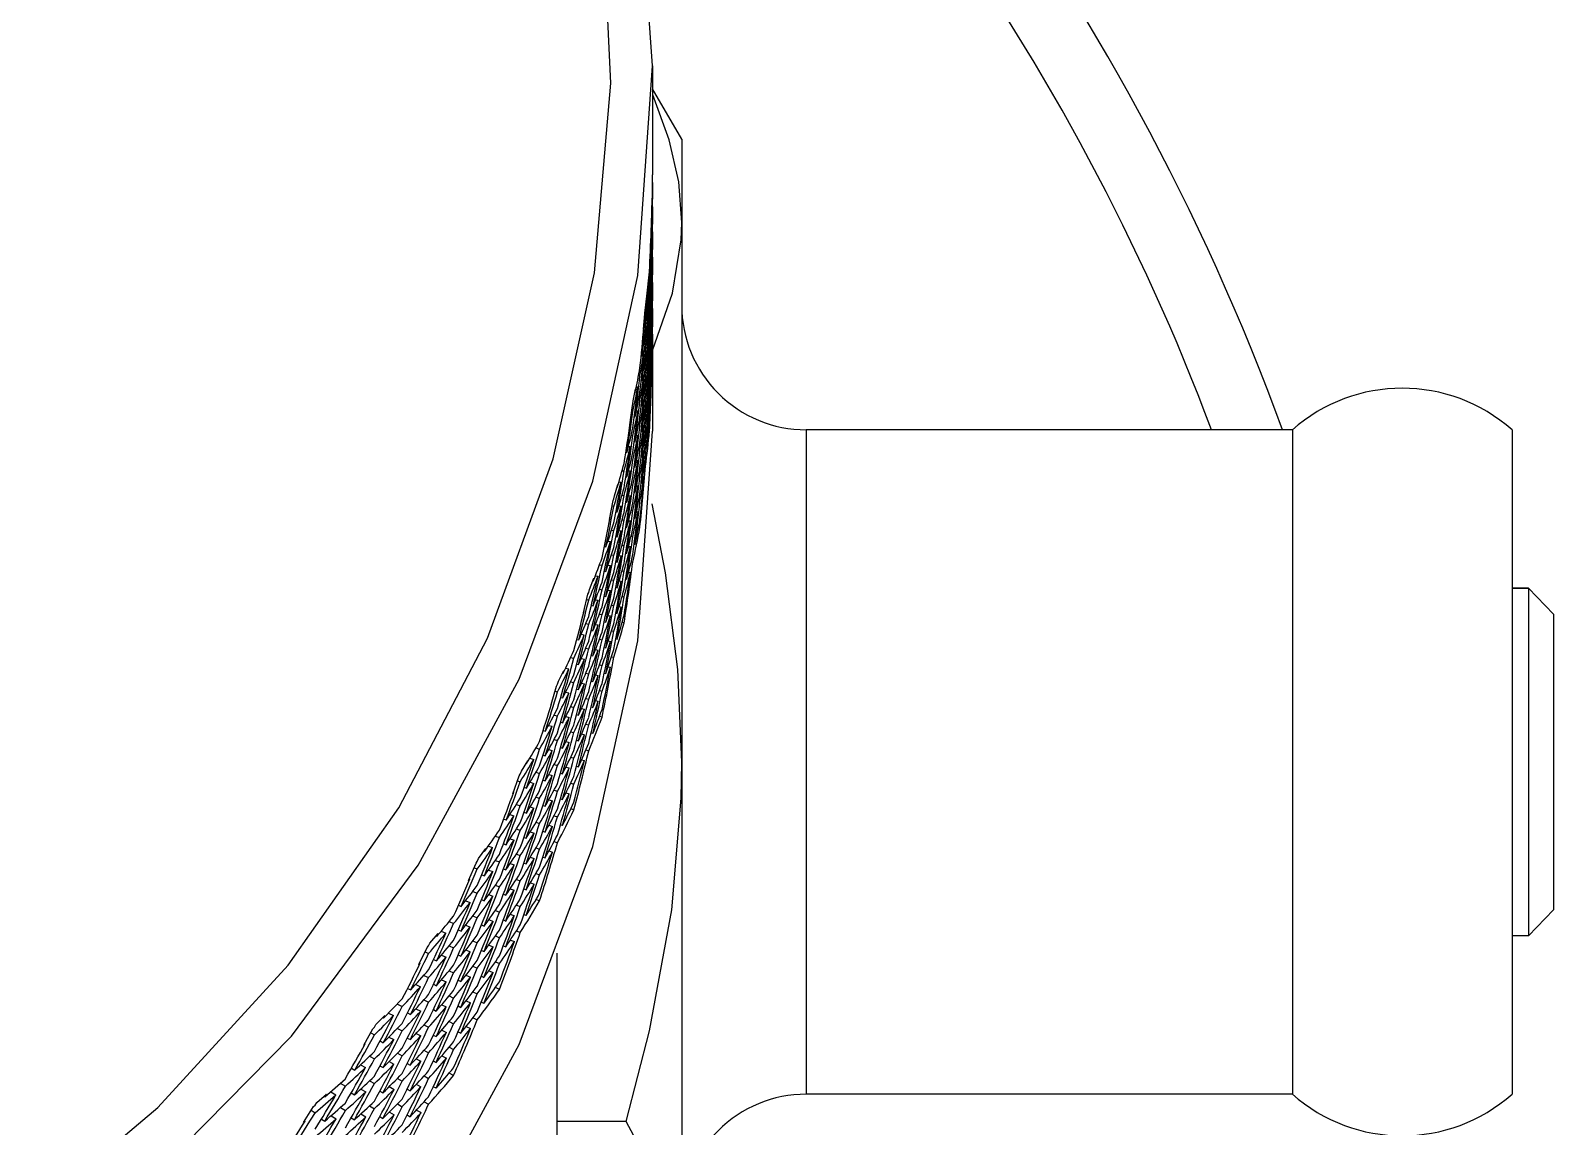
# Model space of a CAD drawing. Extents: x 0 to 420, y 0 to 297.
# Drawn here: x 361.456 to 362.475, y 256.504 to 257.237 of the extents above; entities that cross this region are included whole.
import ezdxf

# ---------------------------------------------------------------- set-up
doc = ezdxf.new("R2010")
doc.units = 0
doc.layers.get('0').update_dxf_attribs({"linetype": 'CONTINUOUS'})

msp = doc.modelspace()

# ---------------------------------------------------------------- linework, layer by layer
at = {"color": 7}
for p, q in [((361.872131, 257.213318), (361.872131, 257.140228)), ((361.891602, 257.164185), (361.872131, 257.197876)), ((361.891602, 257.164185), (361.891602, 257.108368)), ((361.872131, 257.135162), (361.872131, 257.137695)), ((361.872131, 257.135162), (361.872131, 257.123962)), ((361.871674, 257.117981), (361.871948, 257.125824)), ((361.871887, 257.123688), (361.871948, 257.125824)), ((361.872131, 257.118866), (361.872131, 257.121429)), ((361.871155, 257.101685), (361.871552, 257.114624)), ((361.871613, 257.110809), (361.87146, 257.110779)), ((361.871552, 257.114624), (361.871613, 257.115875)), ((361.871613, 257.115875), (361.871674, 257.117981)), ((361.872131, 257.118866), (361.872131, 257.10733)), ((361.871155, 257.101685), (361.871216, 257.102997)), ((361.872131, 257.102234), (361.872131, 257.104797)), ((361.872131, 257.102234), (361.872131, 257.090393)), ((361.891602, 257.108368), (361.891602, 256.947296)), ((361.872131, 257.085327), (361.872131, 257.08786)), ((361.872131, 257.085327), (361.872131, 257.073303)), ((361.872131, 257.068207), (361.872131, 257.07074)), ((361.867523, 257.053406), (361.868469, 257.061218)), ((361.868317, 257.059082), (361.868225, 257.059082)), ((361.868317, 257.059082), (361.868469, 257.061218)), ((361.868744, 257.062805), (361.869293, 257.062836)), ((361.872131, 257.068207), (361.872131, 257.05603)), ((361.866089, 257.03717), (361.867188, 257.050049)), ((361.867188, 257.050049), (361.867371, 257.051331)), ((361.867371, 257.051331), (361.867523, 257.053406)), ((361.872131, 257.050934), (361.872131, 257.053497)), ((361.872131, 257.050934), (361.872131, 257.038696)), ((361.866089, 257.03717), (361.866302, 257.038452)), ((361.866302, 257.038452), (361.866211, 257.038452)), ((361.867371, 257.046234), (361.866882, 257.046234)), ((361.868774, 257.046753), (361.869324, 257.046783)), ((361.866669, 257.030151), (361.867371, 257.030151)), ((361.868774, 257.030334), (361.869324, 257.030334)), ((361.872131, 257.03363), (361.872131, 257.036835)), ((361.872131, 257.03363), (361.872131, 256.968872)), ((361.86554, 257.022644), (361.866333, 257.022644)), ((361.871887, 257.021973), (361.871765, 257.021973)), ((361.866669, 257.013672), (361.867371, 257.013672)), ((361.868805, 257.01355), (361.869324, 257.01355)), ((361.861267, 256.998505), (361.862274, 256.998505)), ((361.862732, 257.006104), (361.863647, 257.006073)), ((361.86557, 257.006378), (361.866333, 257.006378)), ((361.858887, 256.987152), (361.859161, 256.989227)), ((361.859161, 256.989227), (361.860779, 256.996948)), ((361.860535, 256.994812), (361.860352, 256.994843)), ((361.860535, 256.994812), (361.860779, 256.996948)), ((361.862732, 256.989838), (361.863647, 256.989807)), ((361.865601, 256.989777), (361.866364, 256.989746)), ((361.866669, 256.996918), (361.867371, 256.996887)), ((361.856842, 256.973114), (361.858612, 256.985901)), ((361.858887, 256.982056), (361.858093, 256.982086)), ((361.858612, 256.985901), (361.858887, 256.987152)), ((361.859863, 256.978516), (361.860474, 256.978485)), ((361.861298, 256.982483), (361.862305, 256.982422)), ((361.866669, 256.979889), (361.867371, 256.979858)), ((361.856842, 256.973114), (361.857147, 256.974365)), ((361.857147, 256.974365), (361.857025, 256.974396)), ((361.862732, 256.973206), (361.863647, 256.973145)), ((361.865601, 256.9729), (361.866364, 256.972839)), ((361.870026, 256.968964), (361.869537, 256.968994)), ((361.974915, 256.969757), (361.974915, 256.552521)), ((362.300171, 256.969757), (361.974915, 256.969757)), ((362.300171, 256.969757), (362.300171, 256.552521)), ((362.447144, 256.969757), (362.447144, 256.552521)), ((361.855988, 256.958618), (361.857178, 256.958527)), ((361.857758, 256.966034), (361.858887, 256.965973)), ((361.859833, 256.961853), (361.860443, 256.961792)), ((361.861328, 256.966034), (361.862305, 256.965973)), ((361.866669, 256.962708), (361.867371, 256.962677)), ((361.868256, 256.957367), (361.867889, 256.957397)), ((361.854248, 256.954834), (361.855011, 256.954773)), ((361.857758, 256.949585), (361.858887, 256.949493)), ((361.861359, 256.94928), (361.862335, 256.949219)), ((361.862732, 256.956329), (361.863647, 256.956238)), ((361.865601, 256.95578), (361.866394, 256.955719)), ((361.891602, 256.947296), (361.891602, 256.747528)), ((361.851715, 256.942322), (361.853058, 256.9422)), ((361.854218, 256.938324), (361.85498, 256.938263)), ((361.856018, 256.942383), (361.857208, 256.942261)), ((361.859802, 256.944916), (361.860443, 256.944855)), ((361.862732, 256.939209), (361.863647, 256.939117)), ((361.865601, 256.938538), (361.866394, 256.938477)), ((361.866669, 256.945435), (361.867371, 256.945374)), ((361.846588, 256.925659), (361.848877, 256.933258)), ((361.848511, 256.931183), (361.848267, 256.931213)), ((361.848511, 256.931183), (361.848877, 256.933258)), ((361.849609, 256.934845), (361.851013, 256.934723)), ((361.857727, 256.932831), (361.858887, 256.932709)), ((361.859802, 256.927795), (361.860413, 256.927734)), ((361.861359, 256.932281), (361.862366, 256.93219)), ((361.843384, 256.909729), (361.845825, 256.922394)), ((361.846222, 256.918518), (361.845123, 256.91864)), ((361.845825, 256.922394), (361.846222, 256.923615)), ((361.846222, 256.923615), (361.846588, 256.925659)), ((361.84964, 256.918793), (361.851074, 256.91864)), ((361.851715, 256.926056), (361.853058, 256.925903)), ((361.854187, 256.921539), (361.85495, 256.921448)), ((361.856049, 256.925781), (361.857239, 256.925659)), ((361.862732, 256.921967), (361.863647, 256.921875)), ((361.843384, 256.909729), (361.843781, 256.91098)), ((361.843781, 256.91098), (361.843628, 256.91098)), ((361.847565, 256.914948), (361.84845, 256.914825)), ((361.851715, 256.909424), (361.853058, 256.909271)), ((361.856049, 256.908875), (361.857269, 256.908752)), ((361.857727, 256.915833), (361.858887, 256.91568)), ((361.859772, 256.910522), (361.860413, 256.910461)), ((361.861359, 256.9151), (361.862366, 256.914978)), ((361.844635, 256.902618), (361.846222, 256.902435)), ((361.847534, 256.898285), (361.848419, 256.898163)), ((361.84967, 256.902374), (361.851105, 256.902191)), ((361.854156, 256.90451), (361.854919, 256.904388)), ((361.857727, 256.898651), (361.858887, 256.898499)), ((361.863647, 256.904541), (361.862732, 256.904663)), ((361.839905, 256.891693), (361.840912, 256.891541)), ((361.842224, 256.895355), (361.843842, 256.895142)), ((361.844635, 256.8862), (361.846222, 256.885956)), ((361.849701, 256.88562), (361.851135, 256.885437)), ((361.851715, 256.892548), (361.853058, 256.892365)), ((361.854156, 256.887299), (361.854889, 256.887177)), ((361.856079, 256.891785), (361.857269, 256.891632)), ((361.860382, 256.893097), (361.859772, 256.893188)), ((361.836548, 256.879364), (361.838318, 256.879089)), ((361.839844, 256.875183), (361.840851, 256.875)), ((361.842285, 256.879089), (361.843903, 256.878876)), ((361.847504, 256.881348), (361.848389, 256.881226)), ((361.851715, 256.875458), (361.853058, 256.875244)), ((361.857758, 256.881348), (361.858887, 256.881195)), ((361.829865, 256.863007), (361.832825, 256.870453)), ((361.832367, 256.868378), (361.832062, 256.868439)), ((361.832367, 256.868378), (361.832825, 256.870453)), ((361.833771, 256.87204), (361.835602, 256.871735)), ((361.844635, 256.869446), (361.846222, 256.869171)), ((361.849731, 256.868622), (361.851135, 256.868408)), ((361.854126, 256.869995), (361.854889, 256.869873)), ((361.856079, 256.874542), (361.8573, 256.874359)), ((361.825806, 256.84729), (361.828888, 256.859772)), ((361.828003, 256.85614), (361.829376, 256.855896)), ((361.828888, 256.859772), (361.829376, 256.860992)), ((361.829376, 256.860992), (361.829865, 256.863007)), ((361.833832, 256.855988), (361.835663, 256.855682)), ((361.836548, 256.863098), (361.838318, 256.862793)), ((361.839813, 256.858398), (361.84082, 256.858215)), ((361.842316, 256.862518), (361.843933, 256.862244)), ((361.847473, 256.864227), (361.848358, 256.864075)), ((361.851715, 256.858215), (361.853058, 256.858002)), ((362.458252, 256.863708), (362.447144, 256.863708)), ((362.447144, 256.863708), (362.458252, 256.863708)), ((362.474915, 256.846497), (362.458252, 256.863708)), ((362.458252, 256.863708), (362.458252, 256.80481)), ((362.474915, 256.846497), (362.458252, 256.863708)), ((361.825806, 256.84729), (361.826324, 256.848511)), ((361.826324, 256.848511), (361.826111, 256.848541)), ((361.831146, 256.852264), (361.832275, 256.852051)), ((361.836548, 256.846497), (361.838318, 256.846161)), ((361.842346, 256.845612), (361.843964, 256.845337)), ((361.844635, 256.852448), (361.846222, 256.852173)), ((361.847473, 256.846985), (361.848328, 256.846802)), ((361.849731, 256.85144), (361.851166, 256.851196)), ((362.474915, 256.846497), (362.474915, 256.796814)), ((361.827423, 256.840179), (361.829376, 256.839813)), ((361.831085, 256.835602), (361.832214, 256.835388)), ((361.833893, 256.839569), (361.835724, 256.839233)), ((361.839783, 256.84137), (361.84079, 256.841156)), ((361.844635, 256.835266), (361.846222, 256.834961)), ((361.853058, 256.840668), (361.851715, 256.840912)), ((361.821442, 256.829559), (361.822693, 256.829285)), ((361.824371, 256.833069), (361.826385, 256.832672)), ((361.836548, 256.82962), (361.838318, 256.829254)), ((361.842377, 256.828522), (361.843994, 256.828217)), ((361.848328, 256.829468), (361.847473, 256.829651)), ((361.817291, 256.817474), (361.819427, 256.817017)), ((361.824432, 256.816833), (361.826447, 256.816406)), ((361.827423, 256.82373), (361.829376, 256.823334)), ((361.831055, 256.818695), (361.832184, 256.818451)), ((361.833923, 256.822815), (361.835754, 256.822449)), ((361.839752, 256.824158), (361.840759, 256.823944)), ((361.844666, 256.817993), (361.846222, 256.817657)), ((361.809082, 256.801514), (361.812683, 256.808746)), ((361.812103, 256.806732), (361.811737, 256.806793)), ((361.812103, 256.806732), (361.812683, 256.808746)), ((361.813873, 256.810333), (361.816101, 256.809845)), ((361.821381, 256.813049), (361.822632, 256.812744)), ((361.827423, 256.807007), (361.829376, 256.806549)), ((361.833954, 256.805817), (361.835785, 256.80542)), ((361.836548, 256.812531), (361.838318, 256.812134)), ((361.839752, 256.806854), (361.840729, 256.806641)), ((361.842377, 256.811279), (361.843994, 256.810944)), ((362.458252, 256.80481), (362.458252, 256.631348)), ((361.804138, 256.786072), (361.807892, 256.79834)), ((361.806824, 256.79483), (361.808502, 256.794434)), ((361.807892, 256.79834), (361.808502, 256.79953)), ((361.808502, 256.79953), (361.809082, 256.801514)), ((361.813965, 256.794312), (361.816162, 256.793793)), ((361.817291, 256.801208), (361.819427, 256.80072)), ((361.82132, 256.796265), (361.822571, 256.795959)), ((361.824463, 256.800232), (361.826508, 256.799774)), ((361.831024, 256.801575), (361.832153, 256.8013)), ((361.836548, 256.795288), (361.838318, 256.794891)), ((362.474915, 256.796814), (362.474915, 256.64859)), ((361.804138, 256.786072), (361.804779, 256.787262)), ((361.804779, 256.787262), (361.804535, 256.787323)), ((361.810638, 256.790741), (361.812012, 256.790375)), ((361.817291, 256.784607), (361.819427, 256.784088)), ((361.827423, 256.790009), (361.829376, 256.78952)), ((361.831024, 256.784332), (361.832123, 256.784027)), ((361.833984, 256.788666), (361.835785, 256.788239)), ((361.806152, 256.778931), (361.808502, 256.778351)), ((361.810577, 256.774078), (361.811951, 256.773712)), ((361.814026, 256.777893), (361.816223, 256.777344)), ((361.821289, 256.779236), (361.82251, 256.7789)), ((361.824524, 256.783356), (361.826538, 256.782867)), ((361.838318, 256.777557), (361.836578, 256.777985)), ((361.79892, 256.768677), (361.800415, 256.76825)), ((361.80246, 256.772034), (361.804871, 256.771393)), ((361.817291, 256.767761), (361.819427, 256.767181)), ((361.824554, 256.766266), (361.826569, 256.765747)), ((361.827423, 256.772827), (361.829376, 256.772339)), ((361.832123, 256.766693), (361.830994, 256.766998)), ((361.794037, 256.756927), (361.796539, 256.756226)), ((361.802551, 256.755798), (361.804932, 256.755127)), ((361.806152, 256.762512), (361.808502, 256.761871)), ((361.810547, 256.757172), (361.81189, 256.756775)), ((361.814056, 256.761139), (361.816284, 256.760559)), ((361.821259, 256.762054), (361.822479, 256.761688)), ((361.827454, 256.755585), (361.829376, 256.755035)), ((361.784302, 256.741425), (361.788544, 256.748413)), ((361.787842, 256.746399), (361.787415, 256.746552)), ((361.787842, 256.746399), (361.788544, 256.748413)), ((361.789978, 256.75), (361.792542, 256.749298)), ((361.798859, 256.752197), (361.800323, 256.75174)), ((361.806152, 256.745758), (361.808502, 256.745087)), ((361.814117, 256.744141), (361.816315, 256.74353)), ((361.817291, 256.750671), (361.819427, 256.750061)), ((361.821259, 256.744751), (361.822479, 256.744385)), ((361.824585, 256.749023), (361.826569, 256.748474)), ((361.891602, 256.747528), (361.891602, 256.386688)), ((361.778503, 256.726288), (361.782898, 256.738312)), ((361.781677, 256.734955), (361.7836, 256.734375)), ((361.782898, 256.738312), (361.7836, 256.739441)), ((361.7836, 256.739441), (361.784302, 256.741425)), ((361.7901, 256.733978), (361.792633, 256.733215)), ((361.794037, 256.740662), (361.796539, 256.739929)), ((361.798798, 256.735413), (361.800262, 256.734955)), ((361.802612, 256.739197), (361.804993, 256.738495)), ((361.810516, 256.740051), (361.811859, 256.739655)), ((361.817322, 256.733429), (361.819427, 256.732788)), ((361.778503, 256.726288), (361.779236, 256.727448)), ((361.779236, 256.727448), (361.778961, 256.727539)), ((361.786133, 256.730591), (361.78775, 256.730072)), ((361.794037, 256.724091), (361.796539, 256.723297)), ((361.802673, 256.722321), (361.805054, 256.721588)), ((361.806183, 256.72879), (361.808502, 256.728058)), ((361.810486, 256.722809), (361.811829, 256.722382)), ((361.814148, 256.72699), (361.816315, 256.726318)), ((361.776642, 256.712463), (361.779358, 256.711578)), ((361.780945, 256.719147), (361.7836, 256.718262)), ((361.786072, 256.713959), (361.787659, 256.713409)), ((361.790161, 256.71756), (361.792725, 256.716736)), ((361.798767, 256.718384), (361.800201, 256.717896)), ((361.819427, 256.715485), (361.817322, 256.716156)), ((361.772491, 256.70932), (361.77417, 256.70874)), ((361.780945, 256.702728), (361.7836, 256.701813)), ((361.794037, 256.707214), (361.796539, 256.70639)), ((361.802704, 256.705231), (361.805084, 256.704468)), ((361.806183, 256.711609), (361.808502, 256.710876)), ((361.811798, 256.705048), (361.810486, 256.705505)), ((361.766876, 256.697937), (361.769684, 256.69693)), ((361.7724, 256.692841), (361.774078, 256.69223)), ((361.776733, 256.696228), (361.779449, 256.695313)), ((361.786011, 256.697052), (361.787598, 256.696503)), ((361.790222, 256.700806), (361.792786, 256.699982)), ((361.798737, 256.701202), (361.800171, 256.700684)), ((361.806213, 256.694366), (361.808502, 256.693573)), ((361.754791, 256.68103), (361.755615, 256.682953)), ((361.755615, 256.682953), (361.760468, 256.689667)), ((361.759674, 256.687714), (361.759186, 256.687897)), ((361.759674, 256.687714), (361.760468, 256.689667)), ((361.762207, 256.691284), (361.765076, 256.690277)), ((361.766876, 256.681702), (361.769684, 256.680664)), ((361.780945, 256.685974), (361.7836, 256.685028)), ((361.790283, 256.683838), (361.792816, 256.682953)), ((361.794067, 256.690125), (361.796539, 256.68927)), ((361.798706, 256.683929), (361.80014, 256.68338)), ((361.802734, 256.688019), (361.805084, 256.687195)), ((361.749023, 256.668213), (361.753998, 256.679962)), ((361.752655, 256.676758), (361.754791, 256.675964)), ((361.753998, 256.679962), (361.754791, 256.68103)), ((361.757751, 256.672089), (361.759552, 256.671387)), ((361.762329, 256.675262), (361.765198, 256.674194)), ((361.772339, 256.676086), (361.773987, 256.675415)), ((361.776825, 256.679657), (361.77951, 256.67868)), ((361.78598, 256.679932), (361.787537, 256.679352)), ((361.794067, 256.672913), (361.796539, 256.671997)), ((361.749023, 256.668213), (361.749847, 256.669312)), ((361.749847, 256.669312), (361.749542, 256.669434)), ((361.766876, 256.6651), (361.769684, 256.664032)), ((361.776886, 256.662781), (361.779572, 256.661743)), ((361.780975, 256.669006), (361.7836, 256.667999)), ((361.78598, 256.662689), (361.787506, 256.662079)), ((361.790314, 256.666656), (361.792847, 256.665741)), ((361.742188, 256.651733), (361.74408, 256.65094)), ((361.746979, 256.654633), (361.749969, 256.653442)), ((361.751862, 256.661011), (361.754791, 256.659851)), ((361.75769, 256.655457), (361.75946, 256.654724)), ((361.762421, 256.658844), (361.765259, 256.657715)), ((361.772278, 256.659058), (361.773926, 256.658386)), ((361.780975, 256.651825), (361.7836, 256.650818)), ((361.796539, 256.654663), (361.794098, 256.655609)), ((361.751892, 256.644592), (361.754791, 256.643372)), ((361.762512, 256.64209), (361.76535, 256.64093)), ((361.766907, 256.648224), (361.769684, 256.647095)), ((361.772247, 256.641876), (361.773895, 256.641174)), ((361.776917, 256.645691), (361.779602, 256.644623)), ((361.787476, 256.644745), (361.78595, 256.645386)), ((362.458252, 256.631348), (362.474915, 256.64859)), ((361.723145, 256.626343), (361.728607, 256.632751)), ((361.727692, 256.630859), (361.727173, 256.631104)), ((361.727692, 256.630859), (361.728607, 256.632751)), ((361.730682, 256.634399), (361.733795, 256.633057)), ((361.735931, 256.640747), (361.738983, 256.639435)), ((361.742096, 256.635254), (361.743958, 256.63443)), ((361.747101, 256.638397), (361.750061, 256.637146)), ((361.757629, 256.63858), (361.759369, 256.637817)), ((361.766907, 256.631165), (361.769684, 256.630005)), ((361.781006, 256.634583), (361.7836, 256.633514)), ((362.458252, 256.631348), (362.447144, 256.631348)), ((361.715759, 256.612061), (361.721344, 256.623474)), ((361.71991, 256.620483), (361.722229, 256.619415)), ((361.721344, 256.623474), (361.722229, 256.624512)), ((361.722229, 256.624512), (361.723145, 256.626343)), ((361.735931, 256.624512), (361.738983, 256.623138)), ((361.747192, 256.621796), (361.750153, 256.620514)), ((361.751892, 256.627869), (361.754791, 256.626617)), ((361.757568, 256.62146), (361.759308, 256.620667)), ((361.762573, 256.625092), (361.765381, 256.623901)), ((361.772247, 256.624603), (361.773865, 256.623871)), ((361.776978, 256.628448), (361.779602, 256.62738)), ((361.715759, 256.612061), (361.716675, 256.613098)), ((361.716675, 256.613098), (361.716339, 256.613251)), ((361.725616, 256.615479), (361.72757, 256.614532)), ((361.730804, 256.618378), (361.733917, 256.616974)), ((361.742035, 256.6185), (361.743866, 256.617645)), ((361.751923, 256.610901), (361.754791, 256.609589)), ((361.766937, 256.613953), (361.769684, 256.612732)), ((361.808258, 256.506958), (361.808258, 256.619598)), ((361.719086, 256.604828), (361.722229, 256.603333)), ((361.730927, 256.601929), (361.734009, 256.600525)), ((361.735962, 256.60791), (361.738983, 256.606506)), ((361.741974, 256.601501), (361.743805, 256.600616)), ((361.747253, 256.604919), (361.750214, 256.603607)), ((361.757568, 256.604218), (361.759277, 256.603424)), ((361.762604, 256.607941), (361.765411, 256.60672)), ((361.708221, 256.59613), (361.710266, 256.595093)), ((361.713623, 256.598755), (361.716827, 256.597229)), ((361.725525, 256.598846), (361.727448, 256.5979)), ((361.735962, 256.591064), (361.738983, 256.5896)), ((361.751923, 256.59375), (361.754791, 256.592377)), ((361.769684, 256.595398), (361.766968, 256.596649)), ((361.692047, 256.57608), (361.70459, 256.58902)), ((361.701324, 256.585571), (361.70459, 256.583923)), ((361.708099, 256.579651), (361.710114, 256.578613)), ((361.713745, 256.58252), (361.716949, 256.580933)), ((361.719086, 256.588409), (361.722229, 256.586853)), ((361.725464, 256.58197), (361.727356, 256.580963)), ((361.731018, 256.585205), (361.73407, 256.58371)), ((361.741943, 256.58432), (361.743744, 256.583405)), ((361.747314, 256.58786), (361.750244, 256.586487)), ((361.759277, 256.58609), (361.757568, 256.586914)), ((361.685028, 256.569092), (361.686035, 256.570068)), ((361.686035, 256.570068), (361.687012, 256.571869)), ((361.687012, 256.571869), (361.693054, 256.577911)), ((361.692047, 256.57608), (361.691528, 256.576385)), ((361.692047, 256.57608), (361.693054, 256.577911)), ((361.695496, 256.579559), (361.698822, 256.577881)), ((361.719116, 256.571655), (361.722229, 256.570068)), ((361.735992, 256.573975), (361.738983, 256.572479)), ((361.747375, 256.570618), (361.750275, 256.569214)), ((361.751953, 256.576477), (361.754791, 256.575073)), ((361.678864, 256.558044), (361.685028, 256.569092)), ((361.683502, 256.566345), (361.686035, 256.564972)), ((361.689819, 256.560944), (361.691895, 256.559784)), ((361.695648, 256.563538), (361.698944, 256.561798)), ((361.701324, 256.569336), (361.70459, 256.567627)), ((361.708008, 256.562897), (361.710022, 256.561798)), ((361.713837, 256.565918), (361.71701, 256.564301)), ((361.725403, 256.56485), (361.727295, 256.563843)), ((361.731079, 256.568207), (361.734131, 256.566681)), ((361.741943, 256.567017), (361.743744, 256.566101)), ((361.678864, 256.558044), (361.679901, 256.559021)), ((361.679901, 256.559021), (361.679535, 256.559204)), ((361.682678, 256.550751), (361.686035, 256.548889)), ((361.701355, 256.552765), (361.70459, 256.550995)), ((361.719147, 256.554688), (361.722229, 256.55304)), ((361.73114, 256.551056), (361.734161, 256.549469)), ((361.736023, 256.556763), (361.738983, 256.555237)), ((361.974915, 256.552521), (361.974915, 256.525299)), ((362.300171, 256.552521), (362.300171, 256.525299)), ((362.447144, 256.552521), (362.447144, 256.525299)), ((361.670654, 256.542725), (361.672821, 256.541443)), ((361.676666, 256.545013), (361.680054, 256.543152)), ((361.689697, 256.544342), (361.691803, 256.543121)), ((361.69577, 256.547089), (361.699066, 256.545319)), ((361.707977, 256.545898), (361.709961, 256.544769)), ((361.713928, 256.549042), (361.717102, 256.547363)), ((361.725372, 256.547638), (361.727264, 256.5466)), ((361.738983, 256.537903), (361.736053, 256.53949)), ((361.652893, 256.52359), (361.666595, 256.535706)), ((361.663177, 256.532654), (361.666595, 256.53064)), ((361.676819, 256.528778), (361.680176, 256.526855)), ((361.682709, 256.534332), (361.686035, 256.53241)), ((361.695892, 256.530365), (361.699127, 256.528534)), ((361.701385, 256.535889), (361.70459, 256.534088)), ((361.707916, 256.528717), (361.7099, 256.527588)), ((361.71402, 256.531952), (361.717133, 256.530243)), ((361.719177, 256.537537), (361.722229, 256.535858)), ((361.727234, 256.529266), (361.725372, 256.530304)), ((361.646301, 256.512878), (361.660278, 256.524963)), ((361.646301, 256.517975), (361.6474, 256.519714)), ((361.6474, 256.519714), (361.653992, 256.52536)), ((361.652893, 256.52359), (361.652344, 256.523956)), ((361.652893, 256.52359), (361.653992, 256.52536)), ((361.65683, 256.527008), (361.660278, 256.524963)), ((361.670532, 256.526276), (361.672699, 256.524963)), ((361.689636, 256.527435), (361.691681, 256.526215)), ((361.701416, 256.518829), (361.70459, 256.516968)), ((361.719208, 256.520264), (361.722229, 256.518555)), ((362.300171, 256.525299), (361.974915, 256.525299)), ((361.638519, 256.506409), (361.645233, 256.517059)), ((361.643677, 256.514557), (361.646301, 256.512878)), ((361.645233, 256.517059), (361.646301, 256.517975)), ((361.650513, 256.508728), (361.65274, 256.507294)), ((361.657013, 256.510956), (361.660431, 256.508881)), ((361.663208, 256.516418), (361.666595, 256.514343)), ((361.670441, 256.509521), (361.672577, 256.508179)), ((361.676941, 256.512177), (361.680267, 256.510193)), ((361.682739, 256.517609), (361.686035, 256.515625)), ((361.689606, 256.510345), (361.69162, 256.509094)), ((361.695984, 256.513367), (361.699188, 256.511505)), ((361.707916, 256.511444), (361.709869, 256.510284)), ((361.71405, 256.51474), (361.717163, 256.51297)), ((361.638519, 256.506409), (361.639648, 256.507324)), ((361.639648, 256.507324), (361.639252, 256.507538)), ((361.808258, 256.386688), (361.808258, 256.506958)), ((361.85437, 256.506958), (361.808258, 256.506958))]:
    msp.add_line(p, q, dxfattribs=at)
for points in [[(361.872131, 257.213318), (361.862305, 257.352142), (361.833008, 257.488403), (361.784729, 257.619537), (361.718506, 257.743073), (361.635437, 257.856781), (361.537048, 257.958466), (361.425354, 258.046295), (361.302246, 258.118622), (361.170105, 258.174042), (361.031372, 258.211609), (360.888611, 258.23056), (360.744568, 258.23056), (360.601868, 258.211639), (360.463135, 258.174072), (360.330994, 258.118622), (360.207886, 258.046356), (360.09613, 257.958527), (359.997803, 257.856842), (359.914734, 257.743134), (359.84845, 257.619598), (359.800171, 257.488464), (359.770874, 257.352203), (359.761047, 257.213379)], [(361.441895, 256.432678), (361.541077, 256.516388), (361.628357, 256.611664), (361.702332, 256.716919), (361.761658, 256.830475), (361.805603, 256.950409), (361.833191, 257.074768), (361.844177, 257.201569), (361.838257, 257.328644), (361.815552, 257.453949), (361.776428, 257.575409), (361.721619, 257.691071), (361.651917, 257.798981), (361.56842, 257.89743), (361.472656, 257.984711), (361.36615, 258.059479)], [(360.310486, 256.318573), (360.44281, 256.259827), (360.582214, 256.219208), (360.726074, 256.19751), (360.871643, 256.19516), (361.016174, 256.212158), (361.156921, 256.248199), (361.291199, 256.302643), (361.416443, 256.37439), (361.530212, 256.462128), (361.630493, 256.564117), (361.715271, 256.678497), (361.782898, 256.803009), (361.832153, 256.935394), (361.862122, 257.073029), (361.872131, 257.213318)], [(361.891602, 257.108368), (361.889557, 257.135529), (361.88327, 257.163666), (361.872162, 257.193756)], [(361.872101, 257.022858), (361.885498, 257.061218), (361.891205, 257.096771), (361.891602, 257.108368)], [(360.310486, 256.074127), (360.44281, 256.015381), (360.582214, 255.974762), (360.726074, 255.953064), (360.871643, 255.950714), (361.016174, 255.967712), (361.156921, 256.003754), (361.291199, 256.058197), (361.416443, 256.129944), (361.530212, 256.217682), (361.630493, 256.319672), (361.715271, 256.434052), (361.782898, 256.558563), (361.832153, 256.690948), (361.862122, 256.828583), (361.872131, 256.968872)], [(361.891602, 256.747528), (361.888947, 256.809387), (361.880737, 256.874023), (361.871735, 256.920227)], [(361.85437, 256.506958), (361.870148, 256.567688), (361.884918, 256.648682), (361.891174, 256.723267), (361.891602, 256.747528)], [(361.891602, 256.386688), (361.887878, 256.423462), (361.876129, 256.462555), (361.862946, 256.491333), (361.85437, 256.506958)]]:
    msp.add_lwpolyline(points, dxfattribs=at)
for centre, radius, start, end in [((360.816559, 256.430817), 1.572252, 20.046503, 53.857838), ((360.816559, 256.430817), 1.527812, 20.655991, 50.442822), ((361.313843, 257.140259), 0.558306, 358.299944, 359.998575), ((360.332489, 257.135162), 1.539666, 358.964225, 359.999506), ((360.329041, 257.140289), 1.543106, 358.495829, 359.52385), ((361.311371, 257.135223), 0.560785, 357.504069, 359.208219), ((361.322723, 257.123962), 0.549421, 358.266026, 359.998654), ((360.336365, 257.151337), 1.535796, 357.458761, 358.488163), ((361.320618, 257.118927), 0.551524, 357.483341, 359.220074), ((360.315948, 257.123993), 1.556211, 358.502253, 359.536874), ((360.318726, 257.118866), 1.553417, 358.959176, 359.999577), ((360.332733, 257.156555), 1.539407, 356.984763, 358.006205), ((361.315582, 257.124237), 0.556578, 355.774731, 357.482967), ((361.330109, 257.10733), 0.542022, 358.237919, 359.998853), ((360.307526, 257.102234), 1.564634, 358.955483, 359.999675), ((360.321991, 257.135406), 1.550154, 357.46014, 358.495851), ((360.305328, 257.107361), 1.566802, 358.507417, 359.54718), ((361.32843, 257.102295), 0.543727, 357.465578, 359.229539), ((361.335968, 257.090424), 0.536174, 358.215621, 359.99907), ((360.319031, 257.140594), 1.553105, 356.998799, 358.028099), ((361.312958, 257.119324), 0.559201, 354.989998, 356.702312), ((361.324127, 257.107544), 0.548025, 355.724765, 357.465187), ((360.298889, 257.085327), 1.573257, 358.952918, 359.999766), ((360.32547, 257.151855), 1.546685, 355.954519, 356.984784), ((361.306946, 257.124939), 0.565232, 353.309367, 354.989736), ((361.32193, 257.102631), 0.550232, 354.951182, 356.694509), ((360.307831, 257.124237), 1.564326, 357.010303, 358.04586), ((360.31012, 257.11908), 1.562014, 357.461721, 358.502285), ((360.297333, 257.090424), 1.574815, 358.511297, 359.554975), ((361.334656, 257.085358), 0.537501, 357.451152, 359.236686), ((361.340271, 257.073303), 0.531878, 358.199082, 359.999304), ((360.322357, 257.157135), 1.549798, 355.488281, 356.511473), ((361.303864, 257.120178), 0.568334, 352.52291, 354.207565), ((361.316589, 257.108185), 0.555597, 353.234738, 354.95081), ((361.331116, 257.090607), 0.54102, 355.683851, 357.450748), ((360.300873, 257.102386), 1.571287, 357.463247, 358.507452), ((361.339294, 257.068237), 0.532843, 357.440236, 359.241699), ((360.291931, 257.073303), 1.580211, 358.513906, 359.560429), ((360.292877, 257.068207), 1.579255, 358.951349, 359.999846), ((360.312988, 257.135834), 1.55917, 355.962594, 356.998827), ((360.299164, 257.107544), 1.57298, 357.019257, 358.059753), ((361.329315, 257.085632), 0.542835, 354.918807, 356.687592), ((361.336578, 257.073456), 0.535564, 355.652118, 357.439821), ((360.289581, 257.050964), 1.58256, 358.950645, 359.999894), ((361.343018, 257.05603), 0.529134, 358.188286, 359.999554), ((361.974915, 257.053101), 0.083333, 179.999995, 269.999997), ((360.325897, 257.173615), 1.546311, 353.9697, 354.985965), ((360.329163, 257.168243), 1.54303, 354.441336, 355.465368), ((361.313873, 257.103394), 0.558315, 352.460414, 354.179336), ((360.310547, 257.141083), 1.561632, 355.507392, 356.538019), ((361.324738, 257.091125), 0.547442, 353.172081, 354.918419), ((360.29422, 257.085419), 1.577939, 357.464547, 358.511333), ((360.289124, 257.05603), 1.583021, 358.51525, 359.563614), ((361.342438, 257.050964), 0.529712, 357.432911, 359.244766), ((361.344269, 257.038696), 0.527866, 358.183034, 359.999898), ((360.316071, 257.152557), 1.556115, 354.457125, 355.488305), ((361.307526, 257.109314), 0.564726, 350.771929, 352.460064), ((361.322418, 257.086304), 0.549754, 352.407043, 354.155131), ((360.301239, 257.124603), 1.570919, 355.522688, 356.559315), ((360.30307, 257.119415), 1.569089, 355.969446, 357.010337), ((360.293121, 257.090546), 1.579024, 357.02566, 358.069958), ((361.335144, 257.068451), 0.537007, 354.893258, 356.681952), ((361.340485, 257.056152), 0.531658, 355.629692, 357.432549), ((361.344147, 257.03363), 0.527999, 357.429032, 359.999685), ((361.304321, 257.104736), 0.567967, 349.997272, 351.688283), ((360.313477, 257.157867), 1.558729, 353.997691, 355.022641), ((361.316803, 257.092163), 0.555433, 350.684675, 352.406675), ((361.331329, 257.073883), 0.540833, 353.121821, 354.892856), ((360.295776, 257.102631), 1.576389, 355.974866, 357.019292), ((361.339447, 257.051117), 0.532708, 354.874789, 356.677946), ((360.289734, 257.073364), 1.582422, 357.029536, 358.076634), ((360.290222, 257.068268), 1.581938, 357.46553, 358.513944), ((361.297058, 257.111115), 0.575337, 348.339966, 349.997035), ((360.305511, 257.136383), 1.566668, 354.470529, 355.507425), ((361.329407, 257.069031), 0.542761, 352.363592, 354.135412), ((360.294556, 257.107788), 1.577605, 355.534159, 356.575574), ((361.336395, 257.056488), 0.535771, 353.084262, 354.874437), ((360.289001, 257.050964), 1.583148, 357.030921, 358.515369), ((361.342865, 257.038757), 0.529281, 355.616698, 357.42912), ((361.293396, 257.10675), 0.579059, 347.565206, 349.225422), ((360.31662, 257.174622), 1.555635, 352.480207, 353.498699), ((360.319397, 257.16922), 1.552862, 352.944345, 353.969722), ((361.314026, 257.087494), 0.55825, 349.920143, 351.643824), ((360.303558, 257.141663), 1.568639, 354.020593, 355.052652), ((361.324554, 257.074768), 0.547679, 350.612795, 352.363206), ((360.291107, 257.085571), 1.581046, 355.978733, 357.025697), ((361.342194, 257.033722), 0.529949, 354.86374, 356.675816), ((360.289093, 257.05603), 1.583048, 357.030888, 358.079935), ((362.373657, 256.886414), 0.111111, 48.590379, 131.409616), ((360.308197, 257.153351), 1.564032, 352.96552, 353.99772), ((361.307404, 257.09375), 0.564981, 348.225649, 349.919797), ((360.296204, 257.125031), 1.575959, 354.038401, 355.076265), ((361.322144, 257.070038), 0.550098, 349.855771, 351.606822), ((360.297546, 257.119812), 1.574611, 354.481313, 355.522724), ((361.334869, 257.051575), 0.537295, 352.330521, 354.120744), ((360.290497, 257.090698), 1.581659, 355.541823, 356.586967), ((361.339966, 257.039001), 0.532205, 353.059576, 354.863485), ((360.322906, 257.185852), 1.549434, 351.423281, 352.442075), ((360.306091, 257.158661), 1.566148, 352.511978, 353.538749), ((361.304138, 257.089325), 0.568312, 347.462033, 349.15787), ((361.316254, 257.076202), 0.556093, 348.12933, 349.855408), ((360.292236, 257.102875), 1.579916, 354.489317, 355.534196), ((361.33075, 257.05722), 0.541466, 350.556799, 352.330184), ((361.338776, 257.034058), 0.533377, 352.308287, 354.111447), ((360.289032, 257.073395), 1.58312, 355.545694, 356.593568), ((360.289154, 257.068298), 1.583002, 355.98093, 357.029537), ((360.320007, 257.191345), 1.552369, 350.953944, 351.965166), ((361.296539, 257.0961), 0.576072, 345.798631, 347.461711), ((360.299591, 257.136993), 1.572611, 352.9829, 354.020629), ((360.291504, 257.108032), 1.580656, 354.051122, 355.093669), ((361.328766, 257.05246), 0.54347, 349.804858, 351.578084), ((361.335449, 257.039581), 0.536744, 350.517036, 352.308106), ((361.341522, 257.01651), 0.53064, 352.296552, 354.859296), ((361.341949, 257.021545), 0.530211, 353.048013, 354.85996), ((360.308868, 257.17569), 1.563455, 350.995853, 352.016594), ((361.292816, 257.091949), 0.579927, 345.036239, 346.701102), ((360.311127, 257.170258), 1.56119, 351.453443, 352.480232), ((361.313385, 257.071686), 0.559009, 347.374012, 349.100645), ((360.298126, 257.142242), 1.574093, 352.53739, 353.571021), ((361.323578, 257.058472), 0.548737, 348.051841, 349.804538), ((360.289581, 257.085693), 1.582561, 354.494465, 355.541861), ((361.284393, 257.099274), 0.588624, 343.406749, 345.036027), ((360.30188, 257.154144), 1.570393, 351.478644, 352.512012), ((361.306519, 257.078308), 0.566062, 345.675362, 347.373668), ((361.321136, 257.053864), 0.551225, 347.302265, 349.054656), ((360.292786, 257.125397), 1.579424, 352.556434, 353.595733), ((360.29364, 257.120209), 1.578556, 352.996291, 354.038438), ((361.333832, 257.03476), 0.538386, 349.768059, 351.558135), ((360.289459, 257.09079), 1.5827, 354.058786, 355.10502), ((361.338531, 257.021973), 0.533644, 350.494127, 352.297098), ((360.314301, 257.187195), 1.55816, 349.933333, 350.953967), ((361.303192, 257.074036), 0.569485, 344.922146, 346.621008), ((360.300293, 257.159454), 1.572012, 351.030127, 352.05883), ((361.314941, 257.060364), 0.557575, 345.573595, 347.301965), ((360.290314, 257.103088), 1.581853, 353.005588, 354.05116), ((361.329437, 257.040649), 0.542864, 347.993719, 349.767894), ((361.33728, 257.01709), 0.534903, 349.746027, 351.547337), ((360.289886, 257.068237), 1.582248, 354.061485, 355.545864), ((360.290161, 257.073303), 1.581977, 354.061401, 355.110476), ((361.280243, 257.095398), 0.592961, 342.645691, 344.277096), ((360.31192, 257.192688), 1.560577, 349.471228, 350.485165), ((361.29538, 257.081238), 0.577572, 343.25442, 344.921828), ((360.295258, 257.137512), 1.576971, 351.498661, 352.537426), ((361.327362, 257.03598), 0.544981, 347.247676, 349.020652), ((360.29007, 257.108185), 1.582118, 352.569149, 353.613056), ((361.333679, 257.022827), 0.538581, 347.955702, 349.745785), ((360.317688, 257.204071), 1.554962, 348.404221, 349.417926), ((361.291595, 257.077271), 0.58151, 342.503601, 344.17165), ((360.302704, 257.176697), 1.569724, 349.515623, 350.538684), ((360.304413, 257.171295), 1.567965, 349.96757, 350.995885), ((360.294281, 257.142761), 1.577967, 351.056765, 352.092149), ((361.312073, 257.056), 0.560552, 344.826866, 346.554847), ((361.321899, 257.042297), 0.550559, 345.49409, 347.247528), ((360.289703, 257.085663), 1.58245, 353.01068, 354.058788), ((360.315186, 257.209686), 1.557534, 347.937109, 348.943442), ((361.282928, 257.085083), 0.590604, 340.869613, 342.503308), ((360.29718, 257.154877), 1.575167, 349.995444, 351.030163), ((361.304901, 257.063019), 0.567966, 343.125902, 344.82659), ((360.290924, 257.125641), 1.581296, 351.075793, 352.116734), ((361.319397, 257.037842), 0.553155, 344.751526, 346.503624), ((360.29129, 257.120483), 1.580907, 351.513359, 352.556473), ((360.289917, 257.090729), 1.582223, 352.575543, 353.623071), ((361.33194, 257.018097), 0.540344, 347.211077, 348.999141), ((361.336426, 257.005066), 0.535806, 347.937912, 349.738545), ((360.30722, 257.188477), 1.565339, 348.448705, 349.471255), ((360.296051, 257.160126), 1.576293, 349.551113, 350.581907), ((361.301575, 257.058929), 0.571439, 342.382398, 344.082697), ((361.312958, 257.044678), 0.559818, 343.022274, 344.751401), ((360.289978, 257.103119), 1.582186, 351.522663, 352.569189), ((361.327271, 257.024231), 0.545126, 345.437813, 347.21091), ((361.335693, 257.000122), 0.53653, 347.191627, 349.73745), ((360.305359, 257.193909), 1.56724, 347.992887, 349.009574), ((361.278717, 257.081421), 0.595067, 340.121375, 341.755887), ((360.299316, 257.172211), 1.57315, 348.485656, 349.515658), ((361.293518, 257.066559), 0.579894, 340.712184, 342.382149), ((360.292023, 257.143097), 1.580244, 349.577721, 350.615046), ((361.309998, 257.040466), 0.562899, 342.283647, 344.01136), ((360.292542, 257.137939), 1.579732, 350.016788, 351.056802), ((361.325104, 257.019714), 0.547359, 344.697217, 346.468113), ((360.290192, 257.108154), 1.581976, 351.087237, 352.132755), ((361.331116, 257.006256), 0.541248, 345.405257, 347.192614), ((360.310272, 257.205627), 1.56253, 346.921083, 347.937134), ((361.269348, 257.089905), 0.605024, 338.523696, 340.121494), ((360.298096, 257.177551), 1.574407, 348.038488, 349.063999), ((361.289764, 257.062775), 0.583872, 339.972188, 341.641843), ((360.290558, 257.120605), 1.581653, 350.0315, 351.075831), ((361.319458, 257.026337), 0.553241, 342.944724, 344.697072), ((360.291779, 257.085388), 1.580347, 351.091248, 352.575765), ((360.308289, 257.211182), 1.564575, 346.460934, 347.470482), ((361.264709, 257.086609), 0.609996, 337.778012, 339.376964), ((361.280853, 257.071075), 0.593342, 338.335436, 339.971963), ((360.294037, 257.155426), 1.578335, 348.514882, 349.551152), ((361.302643, 257.047913), 0.570629, 340.582003, 342.283546), ((360.290649, 257.125671), 1.581565, 349.595469, 350.638293), ((361.316864, 257.022034), 0.555948, 342.208681, 343.958691), ((361.329315, 257.001617), 0.543095, 344.664523, 346.448984), ((360.292236, 257.090424), 1.579904, 351.091112, 352.14036), ((360.313599, 257.222809), 1.55956, 345.383744, 346.39253), ((360.300385, 257.195007), 1.572317, 346.517895, 347.537419), ((361.276672, 257.067627), 0.59783, 337.599109, 339.235501), ((360.301758, 257.189606), 1.570928, 346.968322, 347.992919), ((361.299255, 257.043976), 0.574198, 339.84767, 341.547803), ((360.293427, 257.160645), 1.57897, 348.073933, 349.106985), ((361.310211, 257.029236), 0.562919, 340.480457, 342.208554), ((360.29126, 257.102905), 1.580889, 350.039479, 351.08724), ((361.324402, 257.008057), 0.548185, 342.89388, 344.664296), ((360.311493, 257.228455), 1.561751, 344.918775, 345.920391), ((361.266998, 257.076691), 0.608285, 335.998206, 337.598911), ((360.295837, 257.172943), 1.576721, 347.006655, 348.038524), ((361.291016, 257.052094), 0.582973, 338.176583, 339.847597), ((361.30719, 257.025208), 0.566104, 339.749391, 341.475091), ((360.291382, 257.143219), 1.580914, 348.099244, 349.138741), ((360.291412, 257.138153), 1.580882, 348.536249, 349.577758), ((361.322144, 257.003632), 0.550534, 342.158282, 343.92551), ((360.29184, 257.10791), 1.580312, 349.604377, 350.651712), ((361.327881, 256.989868), 0.544616, 342.870147, 344.653477), ((360.304474, 257.207001), 1.568511, 345.442475, 346.460962), ((361.287231, 257.048492), 0.587037, 337.446804, 339.116488), ((360.295074, 257.178192), 1.577479, 346.563434, 347.591546), ((360.291412, 257.120453), 1.580789, 348.549695, 349.595507), ((361.316254, 257.01062), 0.556717, 340.408453, 342.158134), ((361.326904, 256.985077), 0.545632, 342.131487, 344.651984), ((360.302979, 257.212463), 1.570033, 344.988349, 346.001163), ((361.262421, 257.073608), 0.613292, 335.265597, 336.866433), ((361.278198, 257.057343), 0.596829, 335.808884, 337.446753), ((360.292542, 257.155731), 1.579883, 347.035918, 348.073971), ((361.299652, 257.033081), 0.574145, 338.048633, 339.74929), ((361.313599, 257.00647), 0.559535, 339.67843, 341.424821), ((360.291962, 257.125427), 1.580226, 348.114457, 349.159417), ((360.307465, 257.224457), 1.565915, 343.907145, 344.918801), ((361.252106, 257.083466), 0.624658, 333.702609, 335.265529), ((360.297028, 257.195801), 1.575777, 345.045229, 346.067719), ((361.274017, 257.054077), 0.601393, 335.083796, 336.720511), ((360.297882, 257.190521), 1.574896, 345.491126, 346.51793), ((361.296234, 257.029327), 0.577811, 337.322877, 339.021151), ((360.292389, 257.160858), 1.580032, 346.597567, 347.633095), ((361.306793, 257.014069), 0.566807, 337.952766, 339.678306), ((360.294678, 257.102295), 1.577426, 348.119772, 349.604651), ((361.32077, 256.992126), 0.552049, 340.366775, 342.132889), ((361.247101, 257.08078), 0.630196, 332.973616, 334.537022), ((360.305878, 257.22998), 1.567572, 343.448865, 344.454213), ((361.264252, 257.063721), 0.612172, 333.481318, 335.083765), ((360.293945, 257.173401), 1.578662, 345.529519, 346.563472), ((361.287872, 257.037903), 0.586901, 335.652443, 337.322799), ((360.292297, 257.143036), 1.579972, 346.62033, 347.66224), ((361.303741, 257.010193), 0.570096, 337.228721, 338.950923), ((360.29187, 257.138031), 1.580418, 347.056025, 348.099282), ((361.318481, 256.987823), 0.554478, 339.635663, 341.39776), ((360.295288, 257.107239), 1.57681, 348.119586, 349.169167), ((360.31073, 257.241913), 1.563163, 342.36138, 343.365448), ((360.299286, 257.21347), 1.573872, 343.518328, 344.5345), ((361.259705, 257.060852), 0.617242, 332.760953, 334.362511), ((360.300262, 257.20813), 1.572867, 343.967323, 344.988381), ((360.293671, 257.178528), 1.578927, 345.089439, 346.120346), ((361.284058, 257.034515), 0.591052, 334.932222, 336.600288), ((361.296021, 257.018494), 0.57844, 335.530325, 337.228619), ((360.293854, 257.119934), 1.578292, 347.06688, 348.114458), ((361.312408, 256.995178), 0.560964, 337.889909, 339.635455), ((360.309021, 257.247528), 1.564956, 341.898462, 342.895565), ((360.295624, 257.191101), 1.577224, 344.016058, 345.045267), ((361.274902, 257.043884), 0.601164, 333.294638, 334.932171), ((360.292603, 257.155701), 1.579808, 345.557524, 346.597606), ((361.309692, 256.99118), 0.563892, 337.165407, 338.906735), ((360.294769, 257.124817), 1.577364, 346.631744, 347.679052), ((360.302917, 257.225769), 1.570647, 342.434273, 343.448896), ((361.249268, 257.07132), 0.628974, 331.195866, 332.760944), ((361.270752, 257.040833), 0.605805, 332.580066, 334.215488), ((360.295288, 257.196289), 1.577604, 343.573861, 344.599486), ((361.292603, 257.014954), 0.582203, 334.81255, 336.507535), ((360.292938, 257.160706), 1.579475, 345.121005, 346.159236), ((361.302704, 256.999176), 0.571458, 335.443727, 337.165284), ((361.315338, 256.971832), 0.557888, 337.131762, 339.619407), ((361.316559, 256.97644), 0.556583, 337.860606, 339.621255), ((361.244354, 257.068878), 0.634556, 330.480131, 332.044674), ((360.301849, 257.231201), 1.571776, 341.981748, 342.990886), ((361.260895, 257.051056), 0.616907, 330.977512, 332.580038), ((360.29364, 257.173462), 1.578968, 344.0532, 345.089478), ((361.284088, 257.024048), 0.591599, 333.144208, 334.812474), ((360.294769, 257.142426), 1.577418, 345.139967, 346.184549), ((361.299622, 256.995483), 0.574851, 334.726154, 336.44347), ((360.293884, 257.137573), 1.578338, 345.575095, 346.620369), ((360.305908, 257.243469), 1.56825, 340.891016, 341.898488), ((361.233337, 257.0802), 0.647202, 328.954079, 330.480144), ((360.29718, 257.214111), 1.576069, 342.049841, 343.069515), ((361.256378, 257.048401), 0.622043, 330.268586, 331.869272), ((360.297638, 257.208862), 1.575576, 342.494556, 343.518366), ((360.293854, 257.178497), 1.578745, 343.615483, 344.649401), ((361.280304, 257.020844), 0.595839, 332.432894, 334.097959), ((361.291809, 257.004272), 0.58349, 333.0315, 334.726048), ((360.298553, 257.118835), 1.57346, 345.146584, 346.63207), ((361.307892, 256.980042), 0.565982, 335.39359, 337.133539), ((361.228088, 257.078217), 0.653303, 328.242772, 329.768749), ((360.304718, 257.248962), 1.569503, 340.434506, 341.435869), ((361.245911, 257.059479), 0.634099, 328.702909, 330.268583), ((360.294983, 257.191284), 1.577904, 342.542059, 343.573897), ((361.271057, 257.030731), 0.606259, 330.797031, 332.432843), ((360.295013, 257.160156), 1.577301, 343.643235, 344.684419), ((361.288361, 257.000885), 0.58735, 332.321107, 334.011468), ((360.29425, 257.155273), 1.578111, 344.078672, 345.121044), ((360.299316, 257.123718), 1.57267, 345.146345, 346.196433), ((361.305145, 256.976196), 0.568984, 334.67405, 336.409001), ((360.309204, 257.26123), 1.565699, 339.336598, 340.336177), ((361.241058, 257.057281), 0.639734, 327.999529, 329.563707), ((360.299408, 257.231995), 1.574332, 340.516388, 341.529425), ((360.299988, 257.226715), 1.573724, 340.964046, 341.981782), ((361.266907, 257.027924), 0.610979, 330.092261, 331.725057), ((360.295105, 257.19635), 1.577789, 342.102761, 343.131726), ((361.279785, 257.010498), 0.59704, 330.656169, 332.321026), ((361.298035, 256.98465), 0.576843, 332.957606, 334.673867), ((360.297485, 257.136627), 1.574628, 344.092389, 345.139971), ((360.307922, 257.266785), 1.567076, 338.87562, 339.868441), ((361.230072, 257.069244), 0.652704, 326.472258, 327.999543), ((360.296661, 257.209198), 1.576622, 341.023117, 342.049879), ((361.257019, 257.038696), 0.622392, 328.490975, 330.092234), ((360.294922, 257.173096), 1.577641, 342.576667, 343.61552), ((360.298706, 257.141357), 1.573345, 343.657142, 344.704608), ((361.294922, 256.98111), 0.580341, 332.24594, 333.957095), ((360.302673, 257.244598), 1.571681, 339.42355, 340.434537), ((361.252563, 257.036316), 0.627596, 327.792721, 329.391241), ((360.296661, 257.214264), 1.576613, 340.581846, 341.605204), ((361.27597, 257.007477), 0.601369, 329.95311, 331.613905), ((360.295593, 257.177979), 1.576936, 342.140548, 343.177717), ((361.287018, 256.990356), 0.589263, 330.556284, 332.245837), ((361.301392, 256.960846), 0.573216, 332.206024, 334.654374), ((361.302826, 256.96524), 0.571627, 332.923189, 334.656528), ((361.21347, 257.080383), 0.672685, 324.28659, 325.774236), ((360.301971, 257.249939), 1.572401, 338.972522, 339.978216), ((361.224915, 257.067505), 0.658844, 325.774202, 327.300428), ((361.242096, 257.047974), 0.639965, 326.227768, 327.792718), ((360.295898, 257.190979), 1.576937, 341.068087, 342.102802), ((361.266693, 257.017944), 0.612085, 328.320237, 329.953055), ((360.298645, 257.159058), 1.573515, 342.163243, 343.207642), ((361.283569, 256.987183), 0.593219, 329.852665, 331.537191), ((360.297424, 257.154358), 1.574798, 342.598341, 343.643275), ((360.305695, 257.262573), 1.569462, 337.872115, 338.875649), ((361.237335, 257.046021), 0.645655, 325.535893, 327.098456), ((360.298584, 257.232269), 1.575223, 339.051743, 340.068834), ((360.298676, 257.227173), 1.575129, 339.495383, 340.516426), ((360.296478, 257.195892), 1.576333, 340.630914, 341.663437), ((361.262604, 257.01535), 0.616884, 327.624558, 329.253514), ((361.274933, 256.997284), 0.603192, 328.192332, 329.852583), ((360.303436, 257.134888), 1.568416, 342.171156, 343.657522), ((361.292786, 256.970459), 0.582957, 330.498449, 332.208122), ((360.304901, 257.267944), 1.570294, 337.417257, 338.414886), ((361.208069, 257.079132), 0.679333, 323.593524, 325.080637), ((361.22641, 257.058624), 0.65894, 324.008718, 325.53591), ((360.297241, 257.208984), 1.576006, 339.551937, 340.581887), ((361.252716, 257.026703), 0.628596, 326.025761, 327.624528), ((361.271149, 256.994507), 0.607609, 327.496875, 329.152246), ((360.298859, 257.17691), 1.573508, 340.663623, 341.704293), ((360.297729, 257.17218), 1.574688, 341.098894, 342.140589), ((360.304352, 257.139679), 1.567449, 342.170865, 343.221654), ((361.289673, 256.967102), 0.586519, 329.792078, 331.495928), ((360.309052, 257.280609), 1.567089, 336.308784, 337.30414), ((360.300842, 257.250366), 1.573627, 337.51146, 338.521613), ((361.221375, 257.057129), 0.665119, 323.322984, 324.848227), ((360.301025, 257.245209), 1.573431, 337.957892, 338.972556), ((360.297699, 257.213898), 1.575501, 339.113321, 340.140569), ((361.248322, 257.024536), 0.633867, 325.337401, 326.932595), ((361.261871, 257.005493), 0.618608, 325.868134, 327.496817), ((360.302124, 257.152863), 1.569859, 341.115459, 342.163244), ((361.281708, 256.976807), 0.595722, 328.108494, 329.791914), ((360.308197, 257.286041), 1.568031, 335.849622, 336.838429), ((361.210022, 257.070679), 0.679274, 321.83473, 323.323018), ((360.29892, 257.227081), 1.574855, 338.02722, 339.051781), ((361.237885, 257.036804), 0.646537, 323.774357, 325.337398), ((361.257813, 257.003113), 0.623486, 325.180843, 326.804867), ((360.299377, 257.194855), 1.573246, 339.157287, 340.193619), ((360.29837, 257.190125), 1.57433, 339.593102, 340.63095), ((360.30368, 257.15741), 1.568217, 340.680009, 341.727845), ((361.278259, 256.973846), 0.599775, 327.411033, 329.088623), ((361.204742, 257.069672), 0.685944, 321.154795, 322.641645), ((360.303497, 257.268555), 1.571835, 335.960017, 336.96254), ((360.303772, 257.263367), 1.571539, 336.409672, 337.417289), ((360.299286, 257.231995), 1.574444, 337.586775, 338.608112), ((361.233246, 257.035095), 0.652282, 323.093162, 324.652986), ((361.247986, 257.015045), 0.635481, 323.585625, 325.180812), ((361.269623, 256.984436), 0.610018, 325.756392, 327.410954), ((361.285461, 256.952484), 0.591509, 327.365496, 329.76932), ((361.287079, 256.956604), 0.589643, 328.069477, 329.771727), ((361.193085, 257.084137), 0.70092, 319.706365, 321.15485), ((360.300964, 257.245239), 1.573488, 336.492961, 337.511501), ((361.222382, 257.04834), 0.665867, 321.567222, 323.093175), ((361.243652, 257.013092), 0.640819, 322.906404, 324.49723), ((360.300293, 257.212891), 1.572742, 337.643228, 338.674606), ((360.299347, 257.208191), 1.573734, 338.079966, 339.11336), ((361.265869, 256.981873), 0.614522, 325.067868, 326.716778), ((360.303589, 257.175201), 1.568473, 339.183685, 340.228129), ((360.302032, 257.170685), 1.570122, 339.618852, 340.663663), ((360.306519, 257.286804), 1.569864, 334.396437, 335.390618), ((361.187592, 257.083649), 0.708083, 319.031781, 320.479419), ((360.306885, 257.281555), 1.569471, 334.849773, 335.84965), ((361.217468, 257.047089), 0.672087, 320.892922, 322.416092), ((360.30127, 257.250214), 1.573169, 336.05028, 337.065056), ((361.233307, 257.026001), 0.653773, 321.34631, 322.906397), ((361.256653, 256.993408), 0.625789, 323.444288, 325.06781), ((360.309326, 257.15036), 1.562253, 339.192891, 340.680445), ((361.275909, 256.963684), 0.602857, 325.691697, 327.36787), ((360.303406, 257.263489), 1.571913, 334.948184, 335.960053), ((361.206238, 257.061279), 0.686542, 319.40516, 320.892956), ((360.301544, 257.231049), 1.572001, 336.120446, 337.146247), ((361.22876, 257.024506), 0.659573, 320.674967, 322.231065), ((360.30072, 257.226318), 1.572907, 336.55849, 337.586816), ((361.252625, 256.991241), 0.630744, 322.76467, 324.382787), ((360.303772, 257.193146), 1.568543, 337.680866, 338.721265), ((360.302338, 257.188629), 1.570099, 338.116072, 339.157326), ((361.272491, 256.960876), 0.606966, 324.99972, 326.669404), ((360.310394, 257.155029), 1.56111, 339.192544, 340.244257), ((360.309967, 257.305145), 1.567734, 332.819744, 333.804848), ((360.310394, 257.299835), 1.567247, 333.27724, 334.268671), ((360.303619, 257.268494), 1.571684, 334.502851, 335.510403), ((361.201141, 257.060516), 0.693237, 318.737393, 320.222915), ((361.218048, 257.038361), 0.673443, 319.151285, 320.674981), ((361.242859, 257.003754), 0.643006, 321.174001, 322.764636), ((360.307831, 257.168518), 1.56394, 338.135463, 339.183689), ((361.263885, 256.971985), 0.617473, 323.351667, 324.99958), ((360.306274, 257.28183), 1.570142, 333.391926, 334.396469), ((361.189667, 257.075684), 0.708511, 317.288621, 318.737444), ((361.213257, 257.037354), 0.679704, 318.487531, 320.007675), ((360.303223, 257.249329), 1.571031, 334.587935, 335.607533), ((360.30246, 257.244568), 1.571853, 335.027683, 336.050322), ((360.304321, 257.211212), 1.568351, 336.170544, 337.2063), ((361.238647, 257.002014), 0.648411, 320.503154, 322.088697), ((360.302979, 257.206696), 1.569821, 336.606168, 337.643268), ((361.260162, 256.969604), 0.622064, 322.669406, 324.310923), ((360.309692, 257.172852), 1.561935, 337.699712, 338.748157), ((361.269714, 256.950867), 0.610502, 323.308582, 324.976853), ((360.306396, 257.286865), 1.569998, 332.943503, 333.943158), ((361.184357, 257.075409), 0.71568, 316.626929, 318.074062), ((361.20224, 257.052185), 0.694443, 317.001254, 318.487565), ((361.228424, 257.015503), 0.661631, 318.946936, 320.503147), ((360.307739, 257.186432), 1.564261, 336.635963, 337.680905), ((361.251007, 256.981689), 0.633584, 321.051888, 322.669345), ((361.268005, 256.947021), 0.612638, 322.618931, 324.974244), ((360.30957, 257.300262), 1.56819, 331.823228, 332.819776), ((360.305298, 257.26767), 1.569836, 333.044706, 334.057466), ((361.197296, 257.051666), 0.701163, 316.344709, 317.827981), ((360.304626, 257.262939), 1.570579, 333.486558, 334.502892), ((361.223999, 257.014221), 0.667485, 318.28464, 319.836138), ((360.305298, 257.22937), 1.567909, 334.651717, 335.682225), ((360.304016, 257.224884), 1.569299, 335.088138, 336.120486), ((361.24707, 256.979736), 0.638616, 320.379227, 321.990568), ((360.309601, 257.190735), 1.562241, 336.200624, 337.245368), ((361.257721, 256.95993), 0.625543, 320.981195, 322.621527), ((360.309601, 257.305328), 1.568128, 331.37126, 332.362321), ((361.167236, 257.091766), 0.73936, 314.561569, 315.9698), ((361.186035, 257.067474), 0.716718, 314.896583, 316.344761), ((360.30545, 257.243164), 1.568538, 333.560987, 334.587977), ((361.21344, 257.028717), 0.681622, 316.764086, 318.284647), ((360.308044, 257.204468), 1.564288, 335.129497, 336.170585), ((361.237427, 256.992798), 0.651126, 318.793964, 320.379193), ((360.316162, 257.1651), 1.554928, 336.211109, 337.700206), ((360.313293, 257.318756), 1.566078, 330.241142, 331.229003), ((360.3078, 257.286133), 1.568424, 331.489764, 332.495043), ((361.180939, 257.067444), 0.723895, 314.246779, 315.692495), ((360.30722, 257.281372), 1.569092, 331.934143, 332.943539), ((361.208801, 257.027924), 0.687922, 316.110024, 317.626323), ((360.306641, 257.247681), 1.567224, 333.123378, 334.148029), ((361.233276, 256.991272), 0.656597, 318.130739, 319.710179), ((360.309814, 257.208771), 1.562351, 334.694238, 335.734643), ((361.245056, 256.970337), 0.641942, 318.693748, 320.304354), ((361.254089, 256.957733), 0.630178, 320.304471, 321.937811), ((360.317383, 257.169678), 1.553608, 336.210706, 337.263588), ((360.313263, 257.323853), 1.566093, 329.785156, 330.766903), ((361.169556, 257.084229), 0.740209, 312.837305, 314.246837), ((360.307343, 257.261566), 1.567545, 332.023711, 333.044746), ((361.197998, 257.043396), 0.702927, 314.626083, 316.110055), ((360.308777, 257.222656), 1.564053, 333.615114, 334.651759), ((361.223267, 257.005341), 0.670064, 316.579193, 318.130722), ((361.24118, 256.968567), 0.647051, 318.027326, 319.63113), ((360.316711, 257.187561), 1.55445, 334.715531, 335.764848), ((360.314545, 257.183472), 1.556821, 335.151693, 336.200626), ((361.164307, 257.084686), 0.74784, 312.193682, 313.601401), ((360.31076, 257.304688), 1.566805, 329.922128, 330.919264), ((360.310242, 257.299896), 1.567403, 330.369475, 331.371296), ((360.308441, 257.266052), 1.5663, 331.584525, 332.602708), ((361.193237, 257.043091), 0.709671, 313.979849, 315.46007), ((361.208618, 257.019379), 0.690353, 314.40848, 315.925144), ((361.218933, 257.004303), 0.675971, 315.925141, 317.471277), ((360.310455, 257.226898), 1.56219, 333.179556, 334.215034), ((361.23172, 256.982178), 0.659792, 316.448207, 318.027292), ((361.251282, 256.948181), 0.634052, 318.647149, 320.279407), ((360.313751, 257.318481), 1.565527, 328.791599, 329.78519), ((360.309631, 257.28006), 1.566324, 330.475336, 331.489807), ((361.182251, 257.05954), 0.72549, 312.533194, 313.979896), ((360.309906, 257.240936), 1.563565, 332.091806, 333.123419), ((360.31665, 257.205475), 1.554764, 333.213284, 334.258619), ((361.227661, 256.980896), 0.665328, 315.791836, 317.36448), ((360.314514, 257.201447), 1.557161, 333.648918, 334.694279), ((361.249481, 256.944641), 0.636447, 317.972623, 320.276658), ((360.314209, 257.323273), 1.564995, 328.340834, 329.329148), ((361.16629, 257.077148), 0.749248, 310.485387, 311.894363), ((361.177338, 257.059723), 0.732674, 311.894301, 313.337831), ((360.310669, 257.284546), 1.565144, 330.034157, 331.04525), ((361.193604, 257.034882), 0.711941, 312.282372, 313.763284), ((361.204132, 257.018799), 0.696693, 313.76326, 315.274989), ((360.311493, 257.245178), 1.56177, 331.655565, 332.685524), ((361.217834, 256.995514), 0.679022, 314.245666, 315.791819), ((360.323975, 257.179016), 1.546392, 333.225042, 334.716081), ((361.238739, 256.959351), 0.650848, 316.372389, 317.975376), ((361.974915, 256.441986), 0.083333, 90.000003, 180.000005), ((362.373657, 256.608643), 0.111111, 228.590384, 311.409621), ((360.317749, 257.337128), 1.563486, 327.199581, 328.184255), ((360.313385, 257.303131), 1.563763, 328.47129, 329.474662), ((361.161285, 257.07782), 0.756868, 309.853277, 311.259715), ((360.312439, 257.298615), 1.564883, 328.914884, 329.922169), ((360.312988, 257.26358), 1.561097, 330.121256, 331.145097), ((361.188995, 257.03479), 0.71871, 311.645553, 313.122055), ((360.311493, 257.259338), 1.56283, 330.558572, 331.584567), ((361.213654, 256.994659), 0.684981, 313.599055, 315.139184), ((360.316956, 257.223572), 1.554872, 331.702928, 332.74365), ((360.314911, 257.219574), 1.557197, 332.138373, 333.179597), ((360.325317, 257.183441), 1.544893, 333.224583, 334.278921), ((361.235016, 256.957764), 0.655987, 315.711438, 317.30708), ((360.318146, 257.34198), 1.563012, 326.744909, 327.723699), ((361.225739, 256.971924), 0.66895, 314.139036, 315.711339)]:
    msp.add_arc(centre, radius, start, end, dxfattribs=at)

doc.saveas('drawing.dxf')
